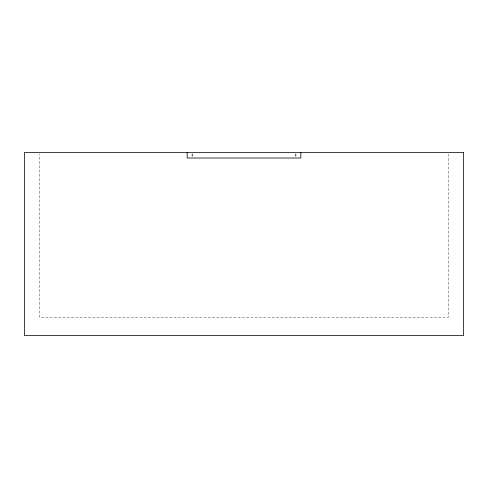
<?xml version="1.0" encoding="UTF-8"?>
<svg xmlns="http://www.w3.org/2000/svg" width="488" height="488" viewBox="0 0 488 488"><rect width="100%" height="100%" fill="white"/><g stroke="black" fill="none" stroke-linecap="round" stroke-linejoin="round"><path stroke-width="0.37" stroke-dasharray="2.44 1.83" d="M448.637 154.043L448.637 317.188L39.363 317.188L39.363 154.043M295.935 153.891L295.935 157.319M295.655 153.891L295.655 157.319M192.345 153.891L192.345 157.319M192.065 153.891L192.065 157.319"/><path stroke-width="0.73" d="M300.834 152.518L300.834 158.008L187.166 158.008L187.166 152.518M463.6 152.518L24.4 152.518L24.4 335.482L463.6 335.482L463.6 152.518"/></g></svg>
